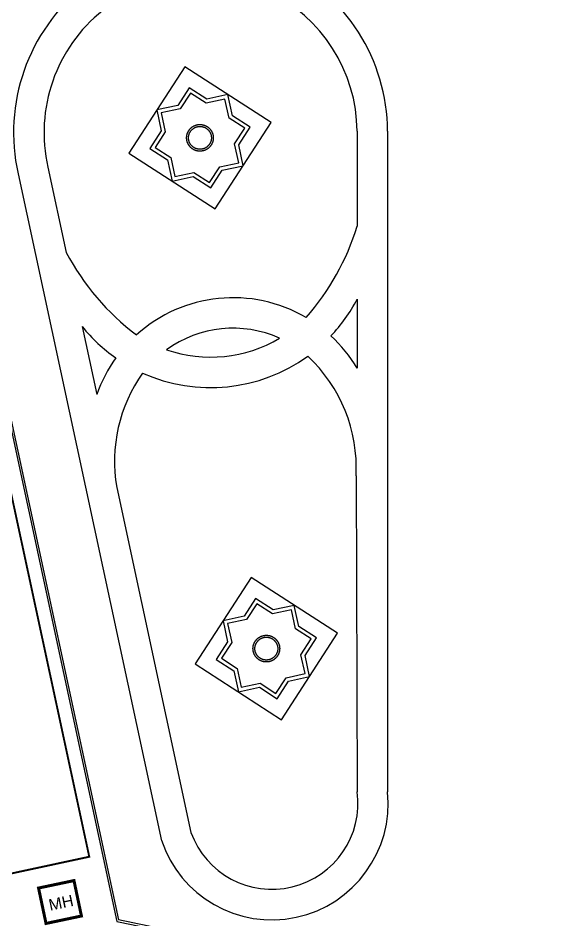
# Model space of a CAD drawing. Header units: feet. Extents: x 50754 to 76410, y 49660 to 67674.
# Drawn here: x 64094 to 65777, y 57479 to 60318 of the extents above; entities that cross this region are included whole.
import ezdxf

# ---------------------------------------------------------------- set-up
doc = ezdxf.new("R2010")
doc.units = ezdxf.units.FT
for name, pattern in [('Amconstr', [9999, 9999, 0]), ('CENTER', [2, 1.25, -0.25, 0.25, -0.25]), ('CENTER2', [28.575, 19.05, -3.175, 3.175, -3.175])]:
    doc.linetypes.add(name, pattern=pattern)
for name, color, linetype in [('06--LINE-2', 2, 'Continuous'), ('MS GATE', 1, 'Continuous'), ('Plot Boundary', 1, 'Continuous'), ('ROAD CL', 251, 'CENTER'), ('roads & footpath', 161, 'Continuous'), ('TEXT', 3, 'Continuous')]:
    doc.layers.add(name, color=color, linetype=linetype)
doc.styles.add('ARIAL', font='arial.ttf')

msp = doc.modelspace()

# ---------------------------------------------------------------- linework, layer by layer
at = {"color": 6, "const_width": 9.49219}
msp.add_lwpolyline([(64181.63461, 57467.95021), (64293.09407, 57491.43259), (64269.61168, 57602.89205), (64158.15222, 57579.40967)], close=True, dxfattribs=at)
at = {"layer": '06--LINE-2', "color": 253, "lineweight": -3}
for p, q in [((64093.85371, 59828.25258), (64545.40332, 57727.5388)), ((64187.70994, 59848.42703), (64245.45358, 59579.79018)), ((64295.48853, 59347.01596), (64341.51569, 59132.88692)), ((65157.6025, 58877.66596), (65160.80283, 57882.53274)), ((64404.26521, 58840.96156), (64637.755, 57754.71276))]:
    msp.add_line(p, q, dxfattribs=at)
at = {"layer": '06--LINE-2', "color": 253, "linetype": 'Amconstr', "lineweight": 25}
for points in [[(64618.02074, 60165.25171), (64442.18025, 59893.11916), (64714.3128, 59717.27867), (64890.15329, 59989.41122)], [(64618.02074, 60165.25171), (64442.18025, 59893.11916), (64714.3128, 59717.27867), (64890.15329, 59989.41122)], [(64826.90004, 58557.2101), (64651.05955, 58285.07755), (64923.1921, 58109.23706), (65099.03258, 58381.36961)], [(64826.90004, 58557.2101), (64651.05955, 58285.07755), (64923.1921, 58109.23706), (65099.03258, 58381.36961)]]:
    msp.add_lwpolyline(points, close=True, dxfattribs=at)
at = {"layer": '06--LINE-2', "color": 253, "lineweight": -3}
for points in [[(65160.80283, 59961.86003), (65160.80283, 59662.85235)], [(65256.80283, 59961.86003), (65256.80283, 57882.53274)], [(65160.80283, 59433.01853), (65160.80283, 59215.78308)]]:
    msp.add_lwpolyline(points, dxfattribs=at)
for centre, radius, start, end in [((64668.08037, 59958.1436), 588.73418, 0.36168617, 192.74589872), ((64668.10992, 59957.87138), 492.70905, 0.46383415, 192.8340364), ((64401.009, 59898.37427), 795.4604, 318.89420203, 342.77753804), ((64947.299, 59954.18337), 795.4604, 208.07729367, 232.77202057), ((64770.43089, 58983.86776), 454.06493, 59.57324857, 132.09297403), ((64699.7101, 59676.1217), 521.25393, 316.56103083, 332.2003345), ((64699.7101, 59676.1217), 521.25393, 219.15150433, 235.10519177), ((64770.43089, 58983.86776), 358.06493, 65.83893553, 125.82728707), ((64770.43089, 58983.86776), 454.06493, 30.71404355, 47.32799734), ((64699.7101, 59676.1217), 425.25393, 250.93997229, 300.72625031), ((64770.43089, 58983.86776), 454.06493, 144.33822525, 160.84110139), ((64699.7101, 59676.1217), 521.25393, 245.74883222, 305.91739038), ((64675.59127, 58901.72389), 482.61124, 357.14264979, 46.87718966), ((64879.92165, 58922.59832), 482.61124, 144.78903294, 189.73877259), ((64892.32899, 57845.66831), 366.3334, 198.39510215, 5.77549617), ((64892.56463, 57846.09804), 270.70134, 199.72993448, 7.73512707)]:
    msp.add_arc(centre, radius, start, end, dxfattribs=at)
at = {"layer": 'MS GATE', "color": 253, "linetype": 'Amconstr', "lineweight": 25}
for points in [[(64754.08701, 60077.33146), (64687.72064, 60063.06597), (64632.28623, 60098.88533), (64596.46687, 60043.45093), (64530.1005, 60029.18544), (64544.36599, 59962.81906)], [(64544.36599, 59962.81906), (64508.54663, 59907.38465), (64563.98103, 59871.56529), (64578.24652, 59805.19892), (64644.6129, 59819.46441), (64700.04731, 59783.64505), (64735.86667, 59839.07946), (64802.23304, 59853.34495), (64787.96755, 59919.71132), (64823.78691, 59975.14573), (64768.3525, 60010.96509), (64754.08701, 60077.33146)], [(64757.66504, 60003.58372), (64744.87679, 60063.07763), (64685.38288, 60050.28938), (64635.8526, 60082.29374), (64603.84824, 60032.76346), (64544.35433, 60019.97521), (64557.14258, 59960.4813)], [(64728.48529, 59849.76692), (64787.97921, 59862.55517), (64775.19096, 59922.04908), (64807.19532, 59971.57936), (64757.66504, 60003.58372)], [(64557.14258, 59960.4813), (64525.13822, 59910.95102), (64574.6685, 59878.94666)], [(64574.6685, 59878.94666), (64587.45675, 59819.45275), (64646.95066, 59832.241)], [(64646.95066, 59832.241), (64696.48094, 59800.23664), (64728.48529, 59849.76692)], [(64753.24528, 58354.77745), (64717.42592, 58299.34304), (64772.86033, 58263.52368), (64787.12582, 58197.15731), (64853.4922, 58211.4228), (64908.92661, 58175.60344), (64944.74596, 58231.03785), (65011.11234, 58245.30334), (64996.84685, 58311.66971), (65032.66621, 58367.10412), (64977.2318, 58402.92348), (64962.96631, 58469.28985)], [(64962.96631, 58469.28985), (64896.59993, 58455.02436), (64841.16553, 58490.84372), (64805.34617, 58435.40931), (64738.97979, 58421.14382), (64753.24528, 58354.77745)], [(64966.54434, 58395.54211), (64953.75609, 58455.03602), (64894.26218, 58442.24777), (64844.7319, 58474.25213), (64812.72754, 58424.72185), (64753.23363, 58411.9336), (64766.02188, 58352.43969)], [(64937.36459, 58241.72531), (64996.8585, 58254.51356), (64984.07025, 58314.00747), (65016.07461, 58363.53775), (64966.54434, 58395.54211)], [(64766.02188, 58352.43969), (64734.01752, 58302.90941), (64783.54779, 58270.90505)], [(64783.54779, 58270.90505), (64796.33604, 58211.41114), (64855.82996, 58224.19939)], [(64855.82996, 58224.19939), (64905.36023, 58192.19503), (64937.36459, 58241.72531)]]:
    msp.add_lwpolyline(points, dxfattribs=at)
for centre, radius in [((64666.16677, 59941.26519), 42), ((64666.16677, 59941.26519), 36), ((64875.04607, 58333.22358), 42), ((64875.04607, 58333.22358), 36)]:
    msp.add_circle(centre, radius, dxfattribs=at)
at = {"layer": 'Plot Boundary', "color": 253, "linetype": 'ByBlock', "const_width": 6}
msp.add_lwpolyline([(63982.34557, 59238.32219), (64317.72708, 57677.95837), (63836.71267, 57574.57009), (63501.33116, 59134.93391)], close=True, dxfattribs=at)
at = {"layer": 'ROAD CL', "color": 253, "ltscale": 5}
for points in [[(68746.23026, 60815.09343), (67790.28937, 56888.80254, -0.3458722565), (67452.16679, 56623.12584), (67063.86963, 56623.12584, -0.2657967098), (66763.90103, 56794.70917, 0.401108977), (66077.78626, 56989.21138, -0.20078208), (65810.22499, 56964.95958, 0.0230100263), (64627.80398, 57279.36954, 0.126481648), (55517.99972, 56952.58934)], [(55517.69872, 56777.23877, -0.1272080823), (64593.65401, 57114.86641, -0.1872262148), (65700.18893, 56436.28411, 0.0799494502), (66064.65426, 56084.23478, -0.2700647044), (66247.12001, 55771.05497), (66247.12001, 55321.56048)]]:
    msp.add_lwpolyline(points, format="xyb", dxfattribs=at)
at = {"layer": 'ROAD CL', "color": 253, "linetype": 'CENTER2'}
msp.add_lwpolyline([(66319.12001, 54983.39265), (66319.12001, 55560.25924, 0.2934129435), (64447.06591, 57232.22104, 0.0407216479), (61509.2811, 57602.64222, 0.0241452992), (59733.95754, 57594.65401, 0.0152732009), (58598.21154, 57497.65067, 0.0121724891), (57720.53194, 57373.54413, 0.0209456451), (56228.1544, 57060.59909, 0.019605249), (54859.52285, 56655.47186, 2.2933565504)], format="xyb", dxfattribs=at)
at = {"layer": 'roads & footpath', "color": 253}
msp.add_line((64019.18715, 59295.33709), (64409.59967, 57478.94124), dxfattribs=at)
at = {"layer": 'roads & footpath', "color": 8}
msp.add_lwpolyline([(64014.58195, 59288.21023), (64404.55725, 57473.84857, -0.0033897934), (64649.30455, 57422.07284, -0.0165636211), (65833.86252, 57121.65154, 0.2063712997), (65962.69025, 57137.9083, -0.0798155617), (66170.05908, 57219.11769, 0.2869729437), (66274.81894, 57321.32085), (66372.0645, 57720.64549), (66859.25309, 57603.80689), (66756.4134, 57181.50571, 0.283051985), (66800.4654, 57044.27345, -0.0861589105), (66945.08308, 56850.89027, 0.2824333094), (67091.31947, 56761.12584), (67438.90867, 56761.12584, 0.3458722565), (67598.25379, 56886.3298), (68021.95052, 58626.55938, 0.4142135624), (67920.51287, 58793.28792), (67901.96739, 58797.80322), (68029.94573, 59323.44259), (68048.49121, 59318.92729, 0.4142135624)], format="xyb", dxfattribs=at)
at = {"layer": 'roads & footpath', "color": 253}
msp.add_arc((60708.4733, 39397.85721), 18456, 77.666876794, 78.431587816, dxfattribs=at)

# ---------------------------------------------------------------- texts
at = {"layer": 'TEXT', "linetype": 'ByBlock', "style": 'ARIAL'}
msp.add_text('MH', height=36, rotation=11.89714125, dxfattribs=at).set_placement((64194.31516, 57507.60272))

doc.saveas('drawing.dxf')
